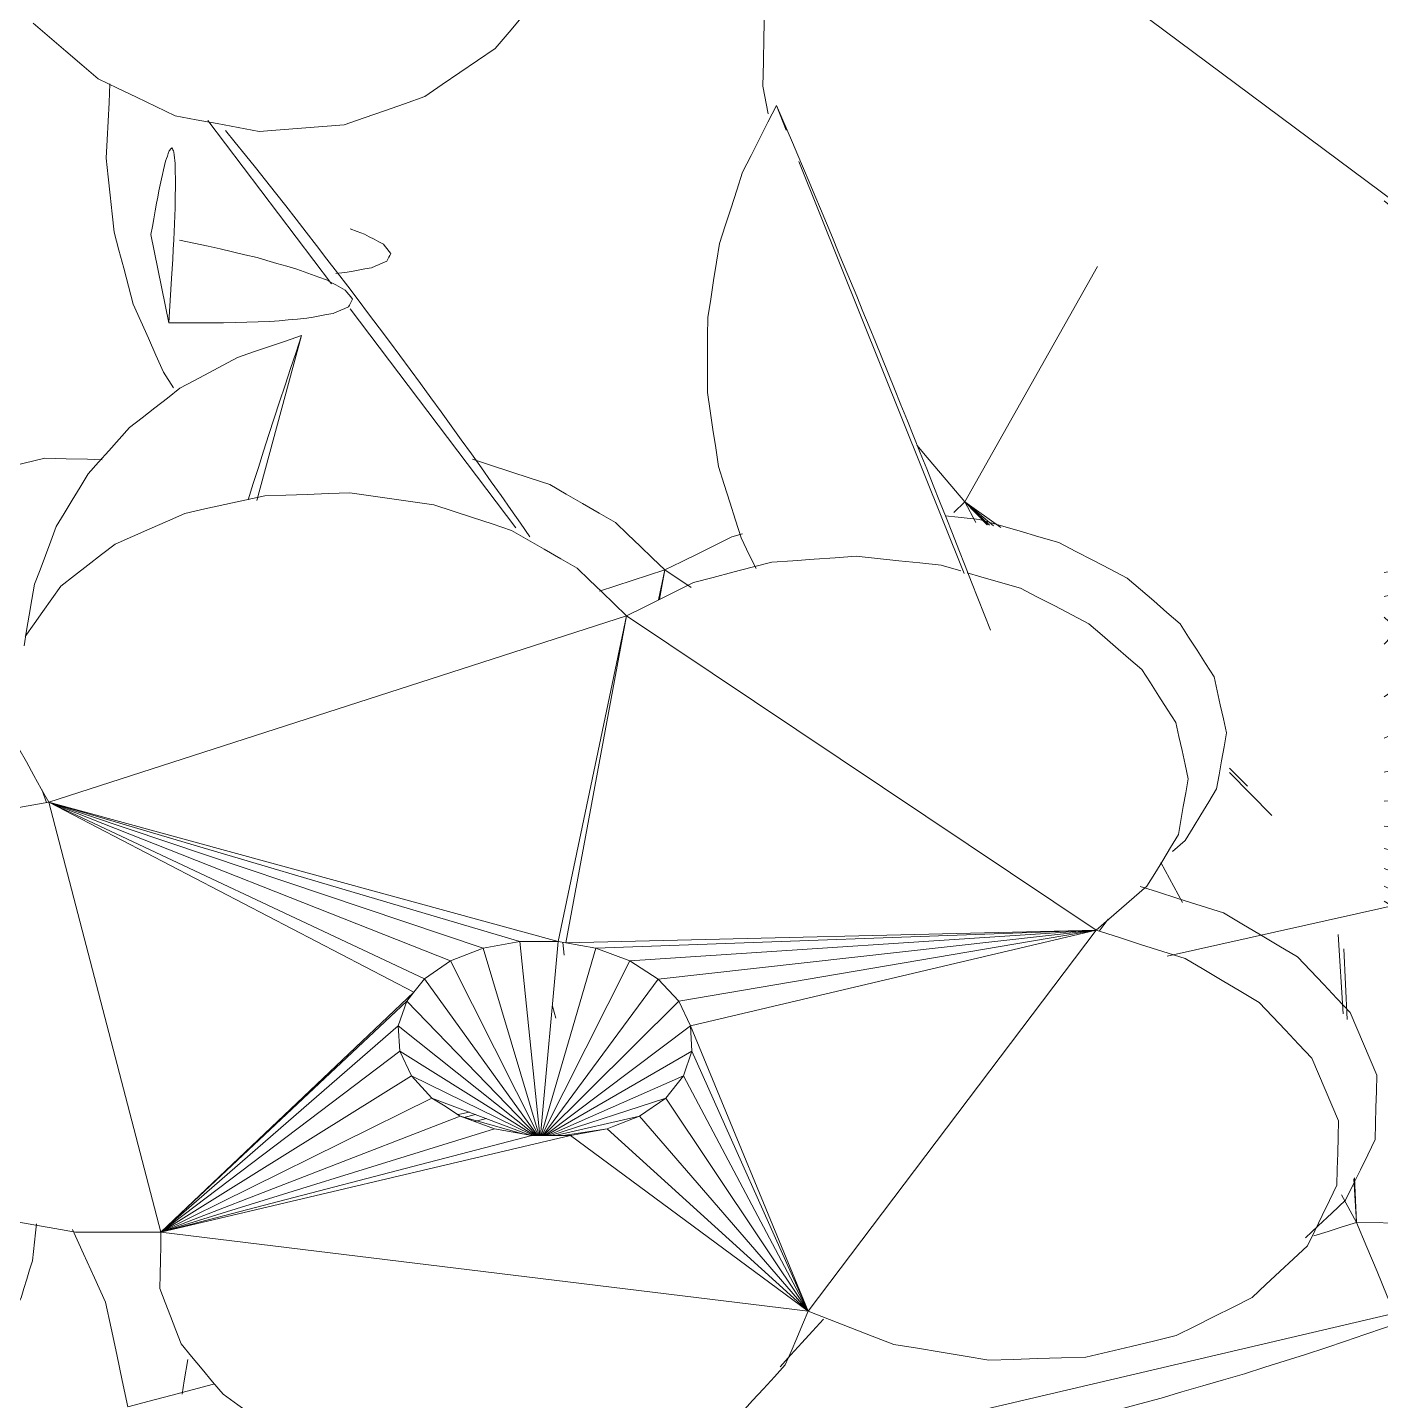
# Model space of a CAD drawing. Header units: metres. Extents: x -18.34 to -13.25, y -25.49 to -16.26.
# Drawn here: x -14.6673 to -14.5902, y -20.7339 to -20.6556 of the extents above; entities that cross this region are included whole.
import ezdxf

# ---------------------------------------------------------------- set-up
doc = ezdxf.new("R2010")
doc.units = ezdxf.units.M
doc.layers.add('Importações nas famílias', color=7, linetype='Continuous', lineweight=5)
doc.layers.add('Vegetação', color=7, linetype='Continuous', lineweight=5)

# ---------------------------------------------------------------- blocks, each defined once
blk = doc.blocks.new('Planta_pergolado_12200 - plantas pergolado_skp_Component_17-V775-Pavimento 02 - Executivo')
at = {"layer": 'Importações nas famílias', "color": 9}
for p, q in [((0.295499, 0.069251), (0.301365, 0.056093)), ((0.2918, 0.059228), (0.301365, 0.056093)), ((0.291378, 0.058405), (0.301365, 0.056093)), ((0.301365, 0.056093), (0.291039, 0.057498)), ((0.301365, 0.056093), (0.290649, 0.056672)), ((0.301365, 0.056093), (0.290017, 0.055441)), ((0.290107, 0.055603), (0.301365, 0.056093)), ((0.290361, 0.056019), (0.301365, 0.056093)), ((0.297575, 0.052664), (0.301365, 0.056093)), ((0.266116, 0.03548), (0.2628, 0.03739))]:
    blk.add_line(p, q, dxfattribs=at)
at = {"layer": 'Importações nas famílias', "color": 9, "flags": 128}
for points in [[(0.312288, 0.071195), (0.312255, 0.07241), (0.312223, 0.073626), (0.3122, 0.074457)], [(0.311159, 0.066461), (0.311441, 0.067644), (0.311723, 0.068828), (0.312006, 0.070011), (0.312288, 0.071195)], [(0.308845, 0.06218), (0.309423, 0.06325), (0.310002, 0.06432), (0.31058, 0.065391), (0.311159, 0.066461)], [(0.305504, 0.058644), (0.306339, 0.059528), (0.307174, 0.060412), (0.30801, 0.061296), (0.308845, 0.06218)], [(0.301365, 0.056093), (0.3024, 0.056731), (0.303434, 0.057368), (0.304469, 0.058006), (0.305504, 0.058644)], [(0.304276, 0.053128), (0.303306, 0.054117), (0.302335, 0.055105), (0.301365, 0.056093)], [(0.308867, 0.041784), (0.308605, 0.043145), (0.308472, 0.04384)], [(0.308295, 0.036265), (0.308438, 0.037644), (0.308581, 0.039024)], [(0.306689, 0.032425), (0.307225, 0.033705), (0.30776, 0.034985), (0.308295, 0.036265)]]:
    blk.add_lwpolyline(points, dxfattribs=at)
blk = doc.blocks.new('Planta_pergolado_12200 - plantas pergolado_skp_Component_16-V3961-Pavimento 02 - Executivo')
at = {"extrusion": (0, 0, -1), "zscale": -1, "rotation": 180}
blk.add_blockref('Planta_pergolado_12200 - plantas pergolado_skp_Component_17-V775-Pavimento 02 - Executivo', (0, 0), dxfattribs=at)
blk = doc.blocks.new('Planta_pergolado_12200 - plantas pergolado_skp_Component_12-V3976-Pavimento 02 - Executivo')
at = {"layer": 'Importações nas famílias', "color": 9}
for p, q in [((0.317191, -0.077946), (0.316296, -0.07852)), ((0.322234, -0.087516), (0.33153, -0.080487)), ((0.330287, -0.082045), (0.330963, -0.081494)), ((0.308325, -0.098033), (0.320811, -0.088592)), ((0.307803, -0.098831), (0.308575, -0.098299))]:
    blk.add_line(p, q, dxfattribs=at)
at = {"layer": 'Importações nas famílias', "color": 9, "flags": 128}
for points in [[(0.325172, -0.075138), (0.324148, -0.075411), (0.323123, -0.075685), (0.322099, -0.075958), (0.321075, -0.076231)], [(0.329387, -0.074692), (0.328333, -0.074803), (0.327279, -0.074915), (0.326226, -0.075027), (0.325172, -0.075138)], [(0.33362, -0.074903), (0.332562, -0.07485), (0.331503, -0.074797), (0.330445, -0.074745), (0.329387, -0.074692)], [(0.321075, -0.076231), (0.320104, -0.07666), (0.319133, -0.077089), (0.318162, -0.077517), (0.317191, -0.077946)], [(0.327419, -0.084332), (0.328136, -0.08376), (0.328853, -0.083189), (0.32957, -0.082617), (0.330287, -0.082045)], [(0.324416, -0.086674), (0.325167, -0.086089), (0.325918, -0.085503), (0.326669, -0.084918), (0.327419, -0.084332)], [(0.321311, -0.089046), (0.322088, -0.088453), (0.322864, -0.08786), (0.32364, -0.087267), (0.324416, -0.086674)], [(0.31814, -0.09142), (0.318933, -0.090827), (0.319725, -0.090233), (0.320518, -0.089639), (0.321311, -0.089046)], [(0.314936, -0.093771), (0.315737, -0.093184), (0.316538, -0.092596), (0.317339, -0.092008), (0.31814, -0.09142)], [(0.311736, -0.096073), (0.312536, -0.095497), (0.313336, -0.094922), (0.314136, -0.094347), (0.314936, -0.093771)], [(0.308575, -0.098299), (0.309365, -0.097743), (0.310155, -0.097186), (0.310945, -0.09663), (0.311736, -0.096073)]]:
    blk.add_lwpolyline(points, dxfattribs=at)
blk = doc.blocks.new('Planta_pergolado_12200 - plantas pergolado_skp_Component_16-V3978-Pavimento 02 - Executivo')
blk.add_blockref('Planta_pergolado_12200 - plantas pergolado_skp_Component_12-V3976-Pavimento 02 - Executivo', (0, 0))
blk = doc.blocks.new('Planta_pergolado_12200 - plantas pergolado_skp_Component_12-V835-Pavimento 02 - Executivo')
at = {"layer": 'Importações nas famílias', "color": 9, "flags": 128}
blk.add_lwpolyline([(0.260909, 0.079339), (0.259689, 0.079138), (0.258925, 0.079013)], dxfattribs=at)
blk = doc.blocks.new('Planta_pergolado_12200 - plantas pergolado_skp_Component_17-V4000-Pavimento 02 - Executivo')
at = {"layer": 'Importações nas famílias', "color": 9, "flags": 128}
for points in [[(0.268316, -0.072762), (0.266938, -0.073391), (0.26556, -0.074019), (0.264183, -0.074648)], [(0.264183, -0.074648), (0.26269, -0.074967), (0.261198, -0.075285), (0.259706, -0.075604), (0.258214, -0.075923)], [(0.258214, -0.075923), (0.258537, -0.077144), (0.25886, -0.078365), (0.259183, -0.079586), (0.259506, -0.080807)]]:
    blk.add_lwpolyline(points, dxfattribs=at)
blk = doc.blocks.new('Planta_pergolado_12200 - plantas pergolado_skp_Component_16-V4001-Pavimento 02 - Executivo')
blk.add_blockref('Planta_pergolado_12200 - plantas pergolado_skp_Component_17-V4000-Pavimento 02 - Executivo', (0, 0))
at = {"extrusion": (0, 0, -1), "zscale": -1, "rotation": 180}
blk.add_blockref('Planta_pergolado_12200 - plantas pergolado_skp_Component_12-V835-Pavimento 02 - Executivo', (0, 0), dxfattribs=at)
blk = doc.blocks.new('Planta_pergolado_12200 - plantas pergolado_skp_-V4002-Pavimento 02 - Executivo')
blk.add_blockref('Planta_pergolado_12200 - plantas pergolado_skp_Component_16-V4001-Pavimento 02 - Executivo', (0, 0))
blk = doc.blocks.new('Planta_pergolado_12200 - plantas pergolado_skp_-V4003-Pavimento 02 - Executivo')
for name in ['Planta_pergolado_12200 - plantas pergolado_skp_-V4002-Pavimento 02 - Executivo', 'Planta_pergolado_12200 - plantas pergolado_skp_Component_16-V3978-Pavimento 02 - Executivo', 'Planta_pergolado_12200 - plantas pergolado_skp_Component_16-V3961-Pavimento 02 - Executivo']:
    blk.add_blockref(name, (0, 0))
blk = doc.blocks.new('Planta_pergolado_12200 - plantas pergolado_skp_Component_12-V840-Pavimento 02 - Executivo')
at = {"layer": 'Importações nas famílias', "color": 9}
blk.add_line((0.325047, 0.077239), (0.320013, 0.078254), dxfattribs=at)
at = {"layer": 'Importações nas famílias', "color": 9, "flags": 128}
for points in [[(0.32054, 0.087619), (0.320632, 0.087838), (0.320724, 0.088058), (0.320816, 0.088277), (0.320908, 0.088496)], [(0.320908, 0.088496), (0.32102, 0.088554), (0.321132, 0.088611), (0.321244, 0.088669), (0.321356, 0.088726)], [(0.321356, 0.088726), (0.321485, 0.08862), (0.321615, 0.088514), (0.321744, 0.088408), (0.321874, 0.088302)], [(0.321874, 0.088302), (0.322018, 0.088035), (0.322162, 0.087768), (0.322306, 0.087501), (0.32245, 0.087234)], [(0.320261, 0.086114), (0.320331, 0.08649), (0.3204, 0.086866), (0.32047, 0.087243), (0.32054, 0.087619)], [(0.32245, 0.087234), (0.322605, 0.086812), (0.32276, 0.086391), (0.322915, 0.085969), (0.32307, 0.085548)], [(0.320078, 0.084016), (0.320124, 0.084541), (0.32017, 0.085065), (0.320215, 0.085589), (0.320261, 0.086114)], [(0.32307, 0.085548), (0.323232, 0.084981), (0.323395, 0.084415), (0.323557, 0.083849), (0.32372, 0.083282)], [(0.319995, 0.081376), (0.320016, 0.082036), (0.320036, 0.082696), (0.320057, 0.083356), (0.320078, 0.084016)], [(0.32372, 0.083282), (0.323886, 0.082584), (0.324052, 0.081887), (0.324218, 0.081189), (0.324384, 0.080491)], [(0.320013, 0.078254), (0.320009, 0.079035), (0.320004, 0.079815), (0.319999, 0.080596), (0.319995, 0.081376)], [(0.324384, 0.080491), (0.32455, 0.079678), (0.324715, 0.078865)], [(0.322541, 0.078417), (0.321909, 0.078377), (0.321277, 0.078336), (0.320645, 0.078295), (0.320013, 0.078254)], [(0.324734, 0.078536), (0.324186, 0.078506), (0.323637, 0.078477), (0.323089, 0.078447), (0.322541, 0.078417)], [(0.326569, 0.078608), (0.32611, 0.07859), (0.325652, 0.078572), (0.325193, 0.078554), (0.324734, 0.078536)], [(0.328026, 0.078635), (0.327662, 0.078628), (0.327298, 0.078622), (0.326933, 0.078615), (0.326569, 0.078608)], [(0.329087, 0.078614), (0.328822, 0.078619), (0.328557, 0.078624), (0.328291, 0.078629), (0.328026, 0.078635)], [(0.329742, 0.078546), (0.329579, 0.078563), (0.329415, 0.07858), (0.329251, 0.078597), (0.329087, 0.078614)], [(0.329983, 0.078433), (0.329923, 0.078461), (0.329863, 0.07849), (0.329803, 0.078518), (0.329742, 0.078546)], [(0.329808, 0.078275), (0.329852, 0.078315), (0.329896, 0.078354), (0.329939, 0.078394), (0.329983, 0.078433)], [(0.325047, 0.077239), (0.325491, 0.077318), (0.325935, 0.077397), (0.32638, 0.077475), (0.326824, 0.077554)], [(0.326824, 0.077554), (0.327173, 0.077624), (0.327521, 0.077693), (0.32787, 0.077763), (0.328219, 0.077833)], [(0.328219, 0.077833), (0.328469, 0.077893), (0.328718, 0.077954), (0.328968, 0.078014), (0.329217, 0.078075)], [(0.329217, 0.078075), (0.329365, 0.078125), (0.329513, 0.078175), (0.32966, 0.078225), (0.329808, 0.078275)]]:
    blk.add_lwpolyline(points, dxfattribs=at)
blk = doc.blocks.new('Planta_pergolado_12200 - plantas pergolado_skp_Component_12-V872-Pavimento 02 - Executivo')
at = {"layer": 'Importações nas famílias', "color": 9}
for p, q in [((0.124942, 0.046406), (0.142326, 0.053467)), ((0.1442, 0.04962), (0.143564, 0.049396))]:
    blk.add_line(p, q, dxfattribs=at)
at = {"layer": 'Importações nas famílias', "color": 9, "flags": 128}
for points in [[(0.136421, 0.058306), (0.136949, 0.058469), (0.137477, 0.058631), (0.138004, 0.058794), (0.138532, 0.058956)], [(0.138532, 0.058956), (0.139059, 0.059015), (0.139586, 0.059074), (0.140112, 0.059132), (0.140639, 0.059191)], [(0.134329, 0.057249), (0.134852, 0.057513), (0.135375, 0.057778), (0.135898, 0.058042), (0.136421, 0.058306)], [(0.132278, 0.055795), (0.132791, 0.056159), (0.133303, 0.056522), (0.133816, 0.056885), (0.134329, 0.057249)], [(0.130293, 0.053962), (0.130789, 0.05442), (0.131286, 0.054878), (0.131782, 0.055337), (0.132278, 0.055795)], [(0.128395, 0.051769), (0.128869, 0.052317), (0.129344, 0.052865), (0.129818, 0.053414), (0.130293, 0.053962)], [(0.126604, 0.049241), (0.127052, 0.049873), (0.127499, 0.050505), (0.127947, 0.051137), (0.128395, 0.051769)], [(0.143564, 0.049396), (0.142803, 0.049192), (0.142043, 0.048987), (0.141282, 0.048782), (0.140521, 0.048578)], [(0.124942, 0.046406), (0.125358, 0.047115), (0.125773, 0.047824), (0.126189, 0.048532), (0.126604, 0.049241)], [(0.140521, 0.048578), (0.139654, 0.048397), (0.138787, 0.048216), (0.13792, 0.048035), (0.137052, 0.047854)], [(0.137052, 0.047854), (0.136099, 0.047701), (0.135146, 0.047548), (0.134192, 0.047395), (0.133239, 0.047242)], [(0.133239, 0.047242), (0.132222, 0.04712), (0.131205, 0.046999), (0.130187, 0.046877), (0.12917, 0.046755)], [(0.12917, 0.046755), (0.128113, 0.046668), (0.127056, 0.046581), (0.125999, 0.046493), (0.124942, 0.046406)]]:
    blk.add_lwpolyline(points, dxfattribs=at)
blk = doc.blocks.new('Planta_pergolado_12200 - plantas pergolado_skp_Component_17-V4005-Pavimento 02 - Executivo')
at = {"layer": 'Importações nas famílias', "color": 9}
for p, q in [((0.268172, -0.077805), (0.292674, -0.071409)), ((0.281843, -0.092217), (0.292674, -0.071409)), ((0.282598, -0.092826), (0.292674, -0.071409)), ((0.283627, -0.094311), (0.292674, -0.071409)), ((0.284354, -0.096163), (0.292674, -0.071409)), ((0.292674, -0.071409), (0.284729, -0.100447)), ((0.292674, -0.071409), (0.28473, -0.098256)), ((0.303308, -0.104342), (0.292674, -0.071409)), ((0.268172, -0.077805), (0.263663, -0.114691)), ((0.268172, -0.077805), (0.275814, -0.093252)), ((0.268172, -0.077805), (0.277074, -0.092077)), ((0.268172, -0.077805), (0.278479, -0.091422)), ((0.268172, -0.077805), (0.279934, -0.091331)), ((0.268172, -0.077805), (0.281339, -0.09181)), ((0.268172, -0.077805), (0.281843, -0.092217)), ((0.273681, -0.10114), (0.268172, -0.077805)), ((0.268172, -0.077805), (0.273681, -0.098949)), ((0.268172, -0.077805), (0.274058, -0.096809)), ((0.268172, -0.077805), (0.274786, -0.094866)), ((0.273681, -0.099167), (0.279934, -0.091331)), ((0.278479, -0.091422), (0.273681, -0.099098)), ((0.277074, -0.092077), (0.278479, -0.091422)), ((0.278479, -0.091422), (0.279934, -0.091331)), ((0.279934, -0.091331), (0.281339, -0.09181)), ((0.281339, -0.09181), (0.273681, -0.099223)), ((0.277074, -0.092077), (0.273711, -0.098949)), ((0.275814, -0.093252), (0.277074, -0.092077)), ((0.281339, -0.09181), (0.281843, -0.092217)), ((0.281843, -0.092217), (0.282598, -0.092826)), ((0.273681, -0.099272), (0.282598, -0.092826)), ((0.282598, -0.092826), (0.283627, -0.094311)), ((0.273659, -0.098949), (0.275814, -0.093252)), ((0.274786, -0.094866), (0.275402, -0.093898)), ((0.275402, -0.093898), (0.275814, -0.093252)), ((0.273681, -0.099315), (0.283627, -0.094311)), ((0.283627, -0.094311), (0.284354, -0.096163)), ((0.274786, -0.094866), (0.273785, -0.09836)), ((0.274058, -0.096809), (0.274786, -0.094866)), ((0.273681, -0.099356), (0.284354, -0.096163)), ((0.284354, -0.096163), (0.28473, -0.098256)), ((0.273681, -0.098949), (0.274058, -0.096809)), ((0.273681, -0.099395), (0.28473, -0.098256)), ((0.28473, -0.098256), (0.284729, -0.100447)), ((0.273681, -0.10114), (0.273681, -0.098949)), ((0.273681, -0.099434), (0.284729, -0.100447)), ((0.273681, -0.099473), (0.284353, -0.102587)), ((0.273681, -0.099515), (0.283625, -0.104531)), ((0.273681, -0.099562), (0.282596, -0.106145)), ((0.273681, -0.099615), (0.281336, -0.107319)), ((0.273681, -0.099679), (0.279931, -0.107974)), ((0.273681, -0.099759), (0.278477, -0.108066)), ((0.273681, -0.099867), (0.277072, -0.107587)), ((0.273681, -0.100025), (0.275812, -0.10657)), ((0.273681, -0.100279), (0.274784, -0.105085)), ((0.274057, -0.103233), (0.273681, -0.100733)), ((0.284654, -0.100878), (0.284353, -0.102587)), ((0.284729, -0.100447), (0.284654, -0.100878)), ((0.303308, -0.104342), (0.284654, -0.100878)), ((0.284654, -0.100878), (0.285378, -0.131092)), ((0.284729, -0.100447), (0.303308, -0.104342)), ((0.273681, -0.10114), (0.263663, -0.114691)), ((0.274057, -0.103233), (0.273681, -0.10114)), ((0.274057, -0.103233), (0.263663, -0.114691)), ((0.274203, -0.103605), (0.274057, -0.103233)), ((0.284353, -0.102587), (0.283625, -0.104531)), ((0.284353, -0.102587), (0.285378, -0.131092)), ((0.274203, -0.103605), (0.274784, -0.105085)), ((0.283625, -0.104531), (0.282596, -0.106145)), ((0.283625, -0.104531), (0.285378, -0.131092)), ((0.285378, -0.131092), (0.303308, -0.104342)), ((0.303308, -0.104342), (0.303781, -0.105295)), ((0.263663, -0.114691), (0.274784, -0.105085)), ((0.274784, -0.105085), (0.275812, -0.10657)), ((0.282596, -0.106145), (0.281336, -0.107319)), ((0.282596, -0.106145), (0.285378, -0.131092)), ((0.263663, -0.114691), (0.275812, -0.10657)), ((0.275812, -0.10657), (0.277072, -0.107587)), ((0.277072, -0.107587), (0.263663, -0.114691)), ((0.263663, -0.114691), (0.279931, -0.107974)), ((0.277072, -0.107587), (0.278477, -0.108066)), ((0.278477, -0.108066), (0.279931, -0.107974)), ((0.281336, -0.107319), (0.279931, -0.107974)), ((0.279931, -0.107974), (0.285378, -0.131092)), ((0.281336, -0.107319), (0.285378, -0.131092)), ((0.278477, -0.108066), (0.263663, -0.114691)), ((0.285378, -0.131092), (0.263663, -0.114691)), ((0.306189, -0.122261), (0.305861, -0.123391))]:
    blk.add_line(p, q, dxfattribs=at)
at = {"layer": 'Importações nas famílias', "color": 9, "flags": 128}
for points in [[(0.29184, -0.066768), (0.292048, -0.067928), (0.292257, -0.069088), (0.292465, -0.070249), (0.292674, -0.071409)], [(0.268173, -0.072945), (0.268382, -0.071759), (0.268591, -0.070573), (0.268799, -0.069386), (0.269008, -0.0682)], [(0.292674, -0.071409), (0.293441, -0.070985), (0.294208, -0.070562), (0.294975, -0.070139), (0.295742, -0.069715)], [(0.302118, -0.070071), (0.302836, -0.070578), (0.303555, -0.071084), (0.304273, -0.07159), (0.304992, -0.072097)], [(0.304992, -0.072097), (0.305591, -0.072872), (0.30619, -0.073647), (0.306789, -0.074423), (0.307388, -0.075198)], [(0.268172, -0.077805), (0.268172, -0.07659), (0.268172, -0.075375), (0.268173, -0.07416), (0.268173, -0.072945)], [(0.307388, -0.075198), (0.307827, -0.076189), (0.308266, -0.07718), (0.308705, -0.078172), (0.309144, -0.079163)], [(0.261796, -0.07896), (0.262584, -0.078658), (0.263373, -0.078356), (0.264162, -0.078054), (0.264951, -0.077752)], [(0.264951, -0.077752), (0.265756, -0.077765), (0.266561, -0.077778), (0.267367, -0.077791), (0.268172, -0.077805)], [(0.258921, -0.081347), (0.25964, -0.08075), (0.260358, -0.080154), (0.261077, -0.079557), (0.261796, -0.07896)], [(0.309144, -0.079163), (0.309393, -0.080303), (0.309642, -0.081442), (0.309891, -0.082582), (0.31014, -0.083722)], [(0.256524, -0.084748), (0.257123, -0.083898), (0.257722, -0.083047), (0.258322, -0.082197), (0.258921, -0.081347)], [(0.31014, -0.083722), (0.310182, -0.084932), (0.310224, -0.086143), (0.310266, -0.087353), (0.310308, -0.088564)], [(0.310308, -0.088564), (0.310141, -0.089762), (0.309973, -0.090961), (0.309805, -0.09216), (0.309637, -0.093359)], [(0.309637, -0.093359), (0.309271, -0.094464), (0.308905, -0.095569), (0.308538, -0.096675), (0.308172, -0.09778)], [(0.308172, -0.09778), (0.307632, -0.098716), (0.307093, -0.099653), (0.306553, -0.10059), (0.306013, -0.101526)], [(0.306013, -0.101526), (0.305337, -0.10223), (0.30466, -0.102934), (0.303984, -0.103638), (0.303308, -0.104342)], [(0.303781, -0.105295), (0.304255, -0.106248), (0.304729, -0.107201), (0.305203, -0.108155)], [(0.305203, -0.108155), (0.305492, -0.10927), (0.305781, -0.110386), (0.306069, -0.111502), (0.306358, -0.112618)], [(0.260596, -0.113381), (0.259919, -0.112762), (0.259243, -0.112143), (0.258567, -0.111524), (0.257891, -0.110905)], [(0.306358, -0.112618), (0.306442, -0.113821), (0.306526, -0.115024), (0.306611, -0.116227), (0.306695, -0.11743)], [(0.263663, -0.114691), (0.262896, -0.114363), (0.262129, -0.114036), (0.261363, -0.113709), (0.260596, -0.113381)], [(0.261771, -0.119561), (0.262244, -0.118343), (0.262717, -0.117126), (0.26319, -0.115908), (0.263663, -0.114691)], [(0.306695, -0.11743), (0.306568, -0.118637), (0.306442, -0.119845), (0.306316, -0.121053), (0.306189, -0.122261)], [(0.260872, -0.124989), (0.261096, -0.123632), (0.261321, -0.122275), (0.261546, -0.120918), (0.261771, -0.119561)], [(0.305757, -0.12375), (0.305533, -0.124521), (0.305205, -0.125652), (0.304877, -0.126782)], [(0.261042, -0.130513), (0.260999, -0.129132), (0.260957, -0.127751), (0.260914, -0.12637), (0.260872, -0.124989)], [(0.304877, -0.126782), (0.304369, -0.127758), (0.303862, -0.128734), (0.303354, -0.12971), (0.302846, -0.130685)], [(0.262268, -0.135659), (0.261961, -0.134373), (0.261655, -0.133086), (0.261348, -0.1318), (0.261042, -0.130513)], [(0.302846, -0.130685), (0.302194, -0.13144), (0.301541, -0.132195), (0.300889, -0.13295), (0.300236, -0.133705)], [(0.285378, -0.131092), (0.284974, -0.132362), (0.28457, -0.133631), (0.284166, -0.134901), (0.283762, -0.136171)], [(0.287884, -0.133993), (0.287258, -0.133267), (0.286631, -0.132542), (0.286005, -0.131817), (0.285378, -0.131092)], [(0.300236, -0.133705), (0.299483, -0.134188), (0.29873, -0.13467), (0.297978, -0.135153), (0.297225, -0.135635)], [(0.290831, -0.135784), (0.290094, -0.135336), (0.289358, -0.134888), (0.288621, -0.134441), (0.287884, -0.133993)], [(0.264443, -0.139989), (0.263899, -0.138906), (0.263355, -0.137824), (0.262812, -0.136742), (0.262268, -0.135659)], [(0.283762, -0.136171), (0.283137, -0.137225), (0.282511, -0.13828), (0.281886, -0.139334), (0.28126, -0.140389)], [(0.294017, -0.136345), (0.29322, -0.136204), (0.292424, -0.136064), (0.291627, -0.135924), (0.290831, -0.135784)], [(0.297225, -0.135635), (0.296423, -0.135813), (0.295621, -0.13599), (0.294819, -0.136167), (0.294017, -0.136345)], [(0.267384, -0.143131), (0.266649, -0.142346), (0.265914, -0.14156), (0.265179, -0.140774), (0.264443, -0.139989)], [(0.28126, -0.140389), (0.280466, -0.141138), (0.279673, -0.141887), (0.278879, -0.142636), (0.278085, -0.143386)], [(0.270837, -0.144818), (0.269974, -0.144396), (0.269111, -0.143975), (0.268247, -0.143553), (0.267384, -0.143131)], [(0.278085, -0.143386), (0.277191, -0.143766), (0.276297, -0.144146), (0.275403, -0.144526), (0.274509, -0.144905)], [(0.274509, -0.144905), (0.273591, -0.144884), (0.272673, -0.144862), (0.271755, -0.14484), (0.270837, -0.144818)]]:
    blk.add_lwpolyline(points, dxfattribs=at)
blk = doc.blocks.new('Planta_pergolado_12200 - plantas pergolado_skp_Component_16-V4006-Pavimento 02 - Executivo')
blk.add_blockref('Planta_pergolado_12200 - plantas pergolado_skp_Component_17-V4005-Pavimento 02 - Executivo', (0, 0))
at = {"extrusion": (0, 0, -1), "zscale": -1, "rotation": 180}
for name, p in [('Planta_pergolado_12200 - plantas pergolado_skp_Component_12-V872-Pavimento 02 - Executivo', (-0.128007, -0.011529)), ('Planta_pergolado_12200 - plantas pergolado_skp_Component_12-V840-Pavimento 02 - Executivo', (0, 0))]:
    blk.add_blockref(name, p, dxfattribs=at)
blk = doc.blocks.new('Planta_pergolado_12200 - plantas pergolado_skp_Component_12-V4027-Pavimento 02 - Executivo')
at = {"layer": 'Importações nas famílias', "color": 9}
blk.add_line((0.322822, -0.08777), (0.322868, -0.088294), dxfattribs=at)
at = {"layer": 'Importações nas famílias', "color": 9, "flags": 128}
for points in [[(0.322868, -0.088294), (0.322938, -0.08867), (0.323007, -0.089047), (0.323077, -0.089423), (0.323147, -0.089799)], [(0.325057, -0.089414), (0.325212, -0.088992), (0.325359, -0.088592)], [(0.323147, -0.089799), (0.323239, -0.090019), (0.323331, -0.090238), (0.323423, -0.090457), (0.323515, -0.090677)], [(0.324481, -0.090482), (0.324625, -0.090215), (0.324769, -0.089948), (0.324913, -0.089681), (0.325057, -0.089414)], [(0.323515, -0.090677), (0.323627, -0.090734), (0.323739, -0.090791), (0.323851, -0.090849), (0.323963, -0.090906)], [(0.323963, -0.090906), (0.324092, -0.0908), (0.324222, -0.090694), (0.324351, -0.090588), (0.324481, -0.090482)]]:
    blk.add_lwpolyline(points, dxfattribs=at)
blk = doc.blocks.new('Planta_pergolado_12200 - plantas pergolado_skp_Component_17-V4028-Pavimento 02 - Executivo')
at = {"layer": 'Importações nas famílias', "color": 9}
for p, q in [((0.274709, -0.095069), (0.27488, -0.095723)), ((0.274642, -0.09635), (0.274483, -0.095674)), ((0.280366, -0.100316), (0.281055, -0.10011)), ((0.283949, -0.100785), (0.284683, -0.10071)), ((0.305915, -0.106522), (0.304709, -0.102788)), ((0.304214, -0.106166), (0.305915, -0.106522)), ((0.305915, -0.106522), (0.304255, -0.106214)), ((0.304909, -0.108022), (0.305915, -0.106522)), ((0.30781, -0.110335), (0.307968, -0.110947)), ((0.286005, -0.131776), (0.285324, -0.131262)), ((0.290491, -0.136173), (0.289865, -0.135448))]:
    blk.add_line(p, q, dxfattribs=at)
at = {"layer": 'Importações nas famílias', "color": 9, "flags": 128}
for points in [[(0.312235, -0.095565), (0.311878, -0.096644), (0.311512, -0.097749), (0.311145, -0.098855), (0.310779, -0.09996)], [(0.310779, -0.09996), (0.310239, -0.100897), (0.3097, -0.101833), (0.30916, -0.10277), (0.30862, -0.103706)], [(0.30862, -0.103706), (0.307944, -0.10441), (0.307267, -0.105114), (0.306591, -0.105818), (0.305915, -0.106522)], [(0.305915, -0.106522), (0.306388, -0.107476), (0.306862, -0.108429), (0.307336, -0.109382), (0.30781, -0.110335)], [(0.263203, -0.115562), (0.262526, -0.114942), (0.26185, -0.114323), (0.261174, -0.113704), (0.260498, -0.113085)], [(0.309, -0.122491), (0.308923, -0.123233), (0.308796, -0.124441)], [(0.308796, -0.124441), (0.308468, -0.125571), (0.30814, -0.126701), (0.307812, -0.127832), (0.307484, -0.128962)], [(0.307484, -0.128962), (0.306976, -0.129938), (0.306468, -0.130914), (0.305961, -0.13189), (0.305453, -0.132866)], [(0.305453, -0.132866), (0.304801, -0.133621), (0.304148, -0.134376), (0.303496, -0.13513), (0.302843, -0.135885)], [(0.287876, -0.133614), (0.287581, -0.134542), (0.287177, -0.135811), (0.286773, -0.137081), (0.286369, -0.138351)], [(0.293438, -0.137964), (0.292701, -0.137516), (0.291965, -0.137069), (0.291228, -0.136621), (0.290491, -0.136173)], [(0.302843, -0.135885), (0.30209, -0.136368), (0.301337, -0.13685), (0.300585, -0.137333), (0.299832, -0.137816)], [(0.286369, -0.138351), (0.285744, -0.139405), (0.285118, -0.14046), (0.284493, -0.141514), (0.283867, -0.142569)], [(0.296624, -0.138525), (0.295827, -0.138385), (0.295031, -0.138245), (0.294234, -0.138104), (0.293438, -0.137964)], [(0.299832, -0.137816), (0.29903, -0.137993), (0.298228, -0.13817), (0.297426, -0.138347), (0.296624, -0.138525)], [(0.269991, -0.145311), (0.269256, -0.144526), (0.268521, -0.14374), (0.267847, -0.14302)], [(0.283867, -0.142569), (0.283073, -0.143318), (0.28228, -0.144067), (0.281486, -0.144817), (0.280692, -0.145566)], [(0.273444, -0.146998), (0.272581, -0.146577), (0.271718, -0.146155), (0.270854, -0.145733), (0.269991, -0.145311)], [(0.280692, -0.145566), (0.279798, -0.145946), (0.278904, -0.146326), (0.27801, -0.146706), (0.277116, -0.147086)], [(0.277116, -0.147086), (0.276198, -0.147064), (0.27528, -0.147042), (0.274362, -0.14702), (0.273444, -0.146998)]]:
    blk.add_lwpolyline(points, dxfattribs=at)
blk = doc.blocks.new('Planta_pergolado_12200 - plantas pergolado_skp_Component_16-V4029-Pavimento 02 - Executivo')
for name in ['Planta_pergolado_12200 - plantas pergolado_skp_Component_17-V4028-Pavimento 02 - Executivo', 'Planta_pergolado_12200 - plantas pergolado_skp_Component_12-V4027-Pavimento 02 - Executivo']:
    blk.add_blockref(name, (0, 0))
blk = doc.blocks.new('Planta_pergolado_12200 - plantas pergolado_skp_Component_12-V4054-Pavimento 02 - Executivo')
at = {"layer": 'Importações nas famílias', "color": 9}
for p, q in [((0.261585, -0.161277), (0.223303, -0.137636)), ((0.241412, -0.140574), (0.241049, -0.140464))]:
    blk.add_line(p, q, dxfattribs=at)
at = {"layer": 'Importações nas famílias', "color": 9, "flags": 128}
for points in [[(0.225055, -0.136345), (0.225616, -0.136186), (0.226178, -0.136027), (0.22674, -0.135868), (0.227301, -0.13571)], [(0.227301, -0.13571), (0.227973, -0.135719), (0.228646, -0.135728), (0.229318, -0.135737), (0.22999, -0.135746)], [(0.22999, -0.135746), (0.230757, -0.135922), (0.231524, -0.136099), (0.232291, -0.136276), (0.233058, -0.136452)], [(0.223303, -0.137636), (0.223741, -0.137313), (0.224179, -0.13699), (0.224617, -0.136667), (0.225055, -0.136345)], [(0.233058, -0.136452), (0.233902, -0.136792), (0.234745, -0.137132), (0.235589, -0.137472), (0.236433, -0.137812)], [(0.236433, -0.137812), (0.237334, -0.138307), (0.238234, -0.138803), (0.239135, -0.139298), (0.240036, -0.139794)], [(0.240036, -0.139794), (0.240972, -0.140433), (0.241909, -0.141072), (0.242845, -0.141711), (0.243782, -0.14235)], [(0.245337, -0.1422), (0.244356, -0.141794), (0.243375, -0.141387), (0.242393, -0.140981), (0.241412, -0.140574)], [(0.243782, -0.14235), (0.244732, -0.143118), (0.245683, -0.143886), (0.246633, -0.144654), (0.247584, -0.145422)], [(0.248931, -0.144152), (0.248032, -0.143664), (0.247134, -0.143176), (0.246236, -0.142688), (0.245337, -0.1422)], [(0.252152, -0.146408), (0.251346, -0.145844), (0.250541, -0.14528), (0.249736, -0.144716), (0.248931, -0.144152)], [(0.247584, -0.145422), (0.248526, -0.146301), (0.249467, -0.14718), (0.250409, -0.148059), (0.251351, -0.148938)], [(0.254964, -0.148944), (0.254261, -0.14831), (0.253558, -0.147676), (0.252855, -0.147042), (0.252152, -0.146408)], [(0.251351, -0.148938), (0.252263, -0.149906), (0.253174, -0.150875), (0.254086, -0.151844), (0.254997, -0.152813)], [(0.257338, -0.151731), (0.256745, -0.151034), (0.256151, -0.150337), (0.255558, -0.149641), (0.254964, -0.148944)], [(0.259246, -0.154738), (0.258769, -0.153986), (0.258292, -0.153234), (0.257815, -0.152483), (0.257338, -0.151731)], [(0.254997, -0.152813), (0.255857, -0.15385), (0.256716, -0.154886), (0.257576, -0.155922), (0.258435, -0.156959)], [(0.260667, -0.157932), (0.260312, -0.157133), (0.259956, -0.156335), (0.259601, -0.155536), (0.259246, -0.154738)], [(0.258435, -0.156959), (0.259223, -0.158038), (0.26001, -0.159118), (0.260798, -0.160197), (0.261585, -0.161277)], [(0.261585, -0.161277), (0.261356, -0.16044), (0.261126, -0.159604), (0.260896, -0.158768), (0.260667, -0.157932)]]:
    blk.add_lwpolyline(points, dxfattribs=at)
blk = doc.blocks.new('Planta_pergolado_12200 - plantas pergolado_skp_Component_16-V4056-Pavimento 02 - Executivo')
blk.add_blockref('Planta_pergolado_12200 - plantas pergolado_skp_Component_12-V4054-Pavimento 02 - Executivo', (0, 0))
blk = doc.blocks.new('Planta_pergolado_12200 - plantas pergolado_skp_-V4059-Pavimento 02 - Executivo')
blk.add_blockref('Planta_pergolado_12200 - plantas pergolado_skp_Component_16-V4056-Pavimento 02 - Executivo', (0, 0))
blk = doc.blocks.new('Planta_pergolado_12200 - plantas pergolado_skp_-V4060-Pavimento 02 - Executivo')
at = {"layer": 'Importações nas famílias', "color": 9}
for p, q in [((0.275009, -0.095381), (0.274865, -0.09474)), ((0.28828, -0.154738), (0.2839, -0.135145))]:
    blk.add_line(p, q, dxfattribs=at)
for name in ['Planta_pergolado_12200 - plantas pergolado_skp_Component_16-V4006-Pavimento 02 - Executivo', 'Planta_pergolado_12200 - plantas pergolado_skp_Component_16-V4029-Pavimento 02 - Executivo', 'Planta_pergolado_12200 - plantas pergolado_skp_-V4059-Pavimento 02 - Executivo']:
    blk.add_blockref(name, (0, 0))
blk = doc.blocks.new('Planta_pergolado_12200 - plantas pergolado_skp_-V4061-Pavimento 02 - Executivo')
for name in ['Planta_pergolado_12200 - plantas pergolado_skp_-V4003-Pavimento 02 - Executivo', 'Planta_pergolado_12200 - plantas pergolado_skp_-V4060-Pavimento 02 - Executivo']:
    blk.add_blockref(name, (0, 0))
blk = doc.blocks.new('Planta_pergolado_12200 - plantas pergolado_skp_Component_12-V4120-Pavimento 02 - Executivo')
at = {"layer": 'Importações nas famílias', "color": 9}
for p, q in [((0.330985, -0.113443), (0.332402, -0.112875)), ((0.305719, -0.123567), (0.329205, -0.114156))]:
    blk.add_line(p, q, dxfattribs=at)
at = {"layer": 'Importações nas famílias', "color": 9, "flags": 128}
for points in [[(0.311814, -0.109583), (0.310795, -0.109903), (0.309777, -0.110222), (0.308758, -0.110542), (0.30774, -0.110861)], [(0.316034, -0.108946), (0.314979, -0.109105), (0.313924, -0.109264), (0.312869, -0.109424), (0.311814, -0.109583)], [(0.320303, -0.108964), (0.319236, -0.10896), (0.318169, -0.108955), (0.317102, -0.10895), (0.316034, -0.108946)], [(0.324519, -0.109639), (0.323465, -0.10947), (0.322411, -0.109301), (0.321357, -0.109133), (0.320303, -0.108964)], [(0.328584, -0.110952), (0.327567, -0.110624), (0.326551, -0.110295), (0.325535, -0.109967), (0.324519, -0.109639)], [(0.30774, -0.110861), (0.306782, -0.111334), (0.305995, -0.111721)], [(0.332402, -0.112875), (0.331447, -0.112394), (0.330493, -0.111914), (0.329538, -0.111433), (0.328584, -0.110952)], [(0.329568, -0.11409), (0.330276, -0.113786), (0.330985, -0.113482), (0.331693, -0.113179), (0.332402, -0.112875)], [(0.3265, -0.115385), (0.327267, -0.115061), (0.328034, -0.114737), (0.328801, -0.114413), (0.329568, -0.11409)], [(0.323232, -0.116746), (0.324049, -0.116406), (0.324866, -0.116065), (0.325683, -0.115725), (0.3265, -0.115385)], [(0.319801, -0.118158), (0.320659, -0.117805), (0.321517, -0.117452), (0.322375, -0.117099), (0.323232, -0.116746)], [(0.316245, -0.119606), (0.317134, -0.119244), (0.318023, -0.118882), (0.318912, -0.11852), (0.319801, -0.118158)], [(0.312602, -0.121073), (0.313513, -0.120706), (0.314424, -0.12034), (0.315334, -0.119973), (0.316245, -0.119606)], [(0.308915, -0.122543), (0.309837, -0.122176), (0.310759, -0.121808), (0.31168, -0.121441), (0.312602, -0.121073)], [(0.305222, -0.124), (0.306145, -0.123636), (0.307069, -0.123272), (0.307992, -0.122907), (0.308915, -0.122543)], [(0.302481, -0.12507), (0.303395, -0.124713), (0.304308, -0.124357), (0.305222, -0.124)]]:
    blk.add_lwpolyline(points, dxfattribs=at)
blk = doc.blocks.new('Planta_pergolado_12200 - plantas pergolado_skp_Component_12-V1024-Pavimento 02 - Executivo')
at = {"layer": 'Importações nas famílias', "color": 9}
for p, q in [((0.30987, 0.083278), (0.31928, 0.085818)), ((0.293404, 0.07102), (0.292652, 0.071287))]:
    blk.add_line(p, q, dxfattribs=at)
at = {"layer": 'Importações nas famílias', "color": 9, "flags": 128}
for points in [[(0.315509, 0.084565), (0.316452, 0.084878), (0.317394, 0.085191), (0.318337, 0.085505), (0.31928, 0.085818)], [(0.31928, 0.085818), (0.318968, 0.084908), (0.318655, 0.083998), (0.318343, 0.083088), (0.318031, 0.082177)], [(0.31176, 0.083357), (0.312697, 0.083659), (0.313634, 0.083961), (0.314572, 0.084263), (0.315509, 0.084565)], [(0.309917, 0.082782), (0.310838, 0.08307), (0.31176, 0.083357)], [(0.318031, 0.082177), (0.317591, 0.081355), (0.317151, 0.080532), (0.316711, 0.07971), (0.316271, 0.078887)], [(0.316271, 0.078887), (0.315713, 0.078171), (0.315156, 0.077455), (0.314598, 0.07674), (0.31404, 0.076024)], [(0.31404, 0.076024), (0.313378, 0.075432), (0.312716, 0.074839), (0.312054, 0.074247), (0.311392, 0.073655)], [(0.311392, 0.073655), (0.310641, 0.0732), (0.309889, 0.072745), (0.309138, 0.07229), (0.308387, 0.071836)], [(0.308387, 0.071836), (0.307565, 0.071529), (0.306742, 0.071222), (0.30592, 0.070916), (0.305097, 0.070609)], [(0.305097, 0.070609), (0.304223, 0.070458), (0.303348, 0.070306), (0.302474, 0.070155), (0.301599, 0.070004)]]:
    blk.add_lwpolyline(points, dxfattribs=at)
blk = doc.blocks.new('Planta_pergolado_12200 - plantas pergolado_skp_Component_17-V4121-Pavimento 02 - Executivo')
at = {"layer": 'Importações nas famílias', "color": 9, "flags": 128}
for points in [[(0.333911, -0.074226), (0.334703, -0.073302), (0.335495, -0.072379), (0.336287, -0.071455), (0.337079, -0.070532)], [(0.331808, -0.078613), (0.332334, -0.077516), (0.33286, -0.076419), (0.333386, -0.075323), (0.333911, -0.074226)], [(0.330912, -0.083396), (0.331136, -0.0822), (0.33136, -0.081005), (0.331584, -0.079809), (0.331808, -0.078613)], [(0.331285, -0.088248), (0.331192, -0.087035), (0.331099, -0.085822), (0.331006, -0.084609), (0.330912, -0.083396)], [(0.332901, -0.092838), (0.332497, -0.09169), (0.332093, -0.090543), (0.331689, -0.089395), (0.331285, -0.088248)], [(0.33565, -0.096853), (0.334963, -0.095849), (0.334276, -0.094845), (0.333589, -0.093841), (0.332901, -0.092838)], [(0.339345, -0.100021), (0.338421, -0.099229), (0.337498, -0.098437), (0.336574, -0.097645), (0.33565, -0.096853)]]:
    blk.add_lwpolyline(points, dxfattribs=at)
blk = doc.blocks.new('Planta_pergolado_12200 - plantas pergolado_skp_Component_16-V4122-Pavimento 02 - Executivo')
for name in ['Planta_pergolado_12200 - plantas pergolado_skp_Component_17-V4121-Pavimento 02 - Executivo', 'Planta_pergolado_12200 - plantas pergolado_skp_Component_12-V4120-Pavimento 02 - Executivo']:
    blk.add_blockref(name, (0, 0))
at = {"extrusion": (0, 0, -1), "zscale": -1, "rotation": 180}
blk.add_blockref('Planta_pergolado_12200 - plantas pergolado_skp_Component_12-V1024-Pavimento 02 - Executivo', (0, 0), dxfattribs=at)
blk = doc.blocks.new('Planta_pergolado_12200 - plantas pergolado_skp_-V4144-Pavimento 02 - Executivo')
at = {"layer": 'Importações nas famílias', "color": 9}
blk.add_line((0.312748, -0.167083), (0.344741, -0.124161), dxfattribs=at)
blk.add_blockref('Planta_pergolado_12200 - plantas pergolado_skp_Component_16-V4122-Pavimento 02 - Executivo', (0, 0))
blk = doc.blocks.new('Planta_pergolado_12200 - plantas pergolado_skp_Component_12-V1249-Pavimento 02 - Executivo')
at = {"layer": 'Importações nas famílias', "color": 9}
for p, q in [((0.256859, 0.119568), (0.263591, 0.148283)), ((0.253025, 0.103214), (0.255494, 0.113743))]:
    blk.add_line(p, q, dxfattribs=at)
at = {"layer": 'Importações nas famílias', "color": 9, "flags": 128}
for points in [[(0.261565, 0.144181), (0.261948, 0.145297), (0.262331, 0.146414), (0.262714, 0.147531), (0.263063, 0.14855)], [(0.260096, 0.139546), (0.260463, 0.140704), (0.260831, 0.141863), (0.261198, 0.143022), (0.261565, 0.144181)], [(0.258706, 0.134794), (0.259054, 0.135982), (0.259401, 0.13717), (0.259749, 0.138358), (0.260096, 0.139546)], [(0.25741, 0.12998), (0.257734, 0.131183), (0.258058, 0.132387), (0.258382, 0.133591), (0.258706, 0.134794)], [(0.256927, 0.128016), (0.257114, 0.128774), (0.25741, 0.12998)], [(0.256224, 0.125155), (0.25652, 0.126361), (0.256817, 0.127567)], [(0.255159, 0.120374), (0.255425, 0.12157), (0.255691, 0.122765), (0.255957, 0.12396), (0.256224, 0.125155)], [(0.254227, 0.11569), (0.25446, 0.116861), (0.254693, 0.118032), (0.254926, 0.119203), (0.255159, 0.120374)], [(0.25344, 0.111155), (0.253637, 0.112289), (0.253834, 0.113423), (0.25403, 0.114557), (0.254227, 0.11569)], [(0.252806, 0.106819), (0.252964, 0.107903), (0.253123, 0.108987), (0.253281, 0.110071), (0.25344, 0.111155)], [(0.25245, 0.103753), (0.252568, 0.104775), (0.252687, 0.105797), (0.252806, 0.106819)]]:
    blk.add_lwpolyline(points, dxfattribs=at)
blk = doc.blocks.new('Planta_pergolado_12200 - plantas pergolado_skp_Component_17-V4235-Pavimento 02 - Executivo')
at = {"layer": 'Importações nas famílias', "color": 9}
for p, q in [((0.331922, -0.112411), (0.33349, -0.112103)), ((0.308341, -0.12567), (0.309795, -0.123608)), ((0.308424, -0.125239), (0.309795, -0.123608)), ((0.308468, -0.125016), (0.309795, -0.123608)), ((0.308489, -0.124907), (0.309795, -0.123608)), ((0.308494, -0.124882), (0.309795, -0.123608)), ((0.309795, -0.123608), (0.308617, -0.124249)), ((0.309196, -0.122986), (0.309795, -0.123608)), ((0.309795, -0.123608), (0.323215, -0.131174)), ((0.289234, -0.134782), (0.286957, -0.136019)), ((0.29192, -0.1411), (0.294372, -0.138701)), ((0.293583, -0.139724), (0.294613, -0.138701)), ((0.27029, -0.145076), (0.26871, -0.145935)), ((0.284309, -0.145219), (0.280282, -0.145404)), ((0.280621, -0.145177), (0.285127, -0.14489)), ((0.26871, -0.145935), (0.268476, -0.173915)), ((0.26871, -0.145935), (0.271215, -0.145775)), ((0.271271, -0.145817), (0.26871, -0.145935)), ((0.287031, -0.147518), (0.286679, -0.148105)), ((0.287894, -0.147518), (0.287515, -0.148273)), ((0.288906, -0.147518), (0.288475, -0.148631)), ((0.289703, -0.14884), (0.290044, -0.147518)), ((0.291314, -0.147518), (0.291115, -0.149244)), ((0.292846, -0.149738), (0.292743, -0.147518)), ((0.295137, -0.150757), (0.294385, -0.147518)), ((0.296321, -0.147518), (0.298013, -0.151266)), ((0.30041, -0.149919), (0.298685, -0.147518)), ((0.301694, -0.147518), (0.30251, -0.148288)), ((0.303218, -0.147518), (0.30251, -0.148288)), ((0.307041, -0.158746), (0.304411, -0.147518)), ((0.305766, -0.147518), (0.307756, -0.159162)), ((0.315777, -0.161138), (0.326963, -0.147518)), ((0.268476, -0.173915), (0.285826, -0.148159)), ((0.268476, -0.173915), (0.285888, -0.148265)), ((0.30251, -0.148288), (0.30041, -0.149919)), ((0.305769, -0.158008), (0.30251, -0.148288)), ((0.286103, -0.149007), (0.268476, -0.173915)), ((0.286521, -0.150254), (0.268476, -0.173915)), ((0.30041, -0.149919), (0.298973, -0.150727)), ((0.303326, -0.156058), (0.30041, -0.149919)), ((0.298973, -0.150727), (0.298013, -0.151266)), ((0.25731, -0.151905), (0.257914, -0.151405)), ((0.287082, -0.151848), (0.268476, -0.173915)), ((0.298013, -0.151266), (0.297032, -0.151643)), ((0.299026, -0.152831), (0.298013, -0.151266)), ((0.342272, -0.151636), (0.341594, -0.152662)), ((0.287461, -0.15288), (0.268476, -0.173915)), ((0.274586, -0.173164), (0.268476, -0.173915))]:
    blk.add_line(p, q, dxfattribs=at)
at = {"layer": 'Importações nas famílias', "color": 9, "flags": 128}
for points in [[(0.33349, -0.112103), (0.334892, -0.112136), (0.336294, -0.112168), (0.337696, -0.1122), (0.339098, -0.112232)], [(0.339098, -0.112232), (0.340215, -0.112602), (0.341331, -0.112971), (0.342447, -0.11334), (0.343564, -0.113709)], [(0.343564, -0.113709), (0.344299, -0.114384), (0.345035, -0.115059), (0.34577, -0.115734), (0.346506, -0.116408)], [(0.346506, -0.116408), (0.346798, -0.117331), (0.347089, -0.118253)], [(0.309795, -0.123608), (0.311057, -0.122542), (0.312319, -0.121476), (0.313034, -0.120872)], [(0.26871, -0.145935), (0.268461, -0.145123), (0.268212, -0.14431), (0.267964, -0.143498)], [(0.263126, -0.148273), (0.264522, -0.147688), (0.265918, -0.147104), (0.267314, -0.146519), (0.26871, -0.145935)], [(0.343616, -0.147646), (0.34328, -0.148643), (0.342944, -0.149641), (0.342608, -0.150638), (0.342272, -0.151636)], [(0.257914, -0.151405), (0.259217, -0.150622), (0.26052, -0.149839), (0.261823, -0.149056), (0.263126, -0.148273)], [(0.249979, -0.159158), (0.250842, -0.158148), (0.251704, -0.157138), (0.252567, -0.156128)], [(0.247797, -0.163251), (0.248342, -0.162228), (0.248888, -0.161205), (0.249433, -0.160182), (0.249979, -0.159158)], [(0.247032, -0.167117), (0.247223, -0.166151), (0.247414, -0.165184), (0.247605, -0.164218), (0.247797, -0.163251)], [(0.247736, -0.170493), (0.24756, -0.169649), (0.247384, -0.168805), (0.247208, -0.167961), (0.247032, -0.167117)], [(0.249862, -0.173149), (0.24933, -0.172485), (0.248799, -0.171821), (0.248267, -0.171157), (0.247736, -0.170493)], [(0.253264, -0.174903), (0.252413, -0.174465), (0.251563, -0.174026), (0.250712, -0.173587), (0.249862, -0.173149)], [(0.268476, -0.173915), (0.267082, -0.174262), (0.265688, -0.174608), (0.264294, -0.174954), (0.2629, -0.1753)], [(0.26742, -0.177849), (0.267684, -0.176865), (0.267948, -0.175882), (0.268212, -0.174899), (0.268476, -0.173915)], [(0.257711, -0.175637), (0.256599, -0.175454), (0.255488, -0.17527), (0.254376, -0.175087), (0.253264, -0.174903)], [(0.2629, -0.1753), (0.261602, -0.175384), (0.260305, -0.175469), (0.259008, -0.175553), (0.257711, -0.175637)], [(0.267831, -0.181342), (0.267729, -0.180469), (0.267626, -0.179595), (0.267523, -0.178722), (0.26742, -0.177849)], [(0.268678, -0.182631), (0.268294, -0.182046), (0.267831, -0.181342)]]:
    blk.add_lwpolyline(points, dxfattribs=at)
blk = doc.blocks.new('Planta_pergolado_12200 - plantas pergolado_skp_Component_16-V4236-Pavimento 02 - Executivo')
at = {"extrusion": (0, 0, -1), "zscale": -1, "rotation": 180}
blk.add_blockref('Planta_pergolado_12200 - plantas pergolado_skp_Component_12-V1249-Pavimento 02 - Executivo', (0, 0), dxfattribs=at)
blk.add_blockref('Planta_pergolado_12200 - plantas pergolado_skp_Component_17-V4235-Pavimento 02 - Executivo', (0, 0))
blk = doc.blocks.new('Planta_pergolado_12200 - plantas pergolado_skp_-V4246-Pavimento 02 - Executivo')
blk.add_blockref('Planta_pergolado_12200 - plantas pergolado_skp_Component_16-V4236-Pavimento 02 - Executivo', (0, 0))
blk = doc.blocks.new('Planta_pergolado_12200 - plantas pergolado_skp_-V4247-Pavimento 02 - Executivo')
blk.add_blockref('Planta_pergolado_12200 - plantas pergolado_skp_-V4246-Pavimento 02 - Executivo', (0, 0))
blk = doc.blocks.new('Planta_pergolado_12200 - plantas pergolado_skp_-V4293-Pavimento 02 - Executivo')
for name in ['Planta_pergolado_12200 - plantas pergolado_skp_-V4247-Pavimento 02 - Executivo', 'Planta_pergolado_12200 - plantas pergolado_skp_-V4144-Pavimento 02 - Executivo']:
    blk.add_blockref(name, (0, 0))
blk = doc.blocks.new('Planta_pergolado_12200 - Planta_pergolado_12200-V4294-Pavimento 02 - Executivo')
for name in ['Planta_pergolado_12200 - plantas pergolado_skp_-V4293-Pavimento 02 - Executivo', 'Planta_pergolado_12200 - plantas pergolado_skp_-V4061-Pavimento 02 - Executivo']:
    blk.add_blockref(name, (0, 0))

msp = doc.modelspace()

# ---------------------------------------------------------------- block references
at = {"layer": 'Vegetação', "color": 9, "rotation": 89.99999999999997}
msp.add_blockref('Planta_pergolado_12200 - Planta_pergolado_12200-V4294-Pavimento 02 - Executivo', (-14.737518, -20.992449), dxfattribs=at)

doc.saveas('drawing.dxf')
